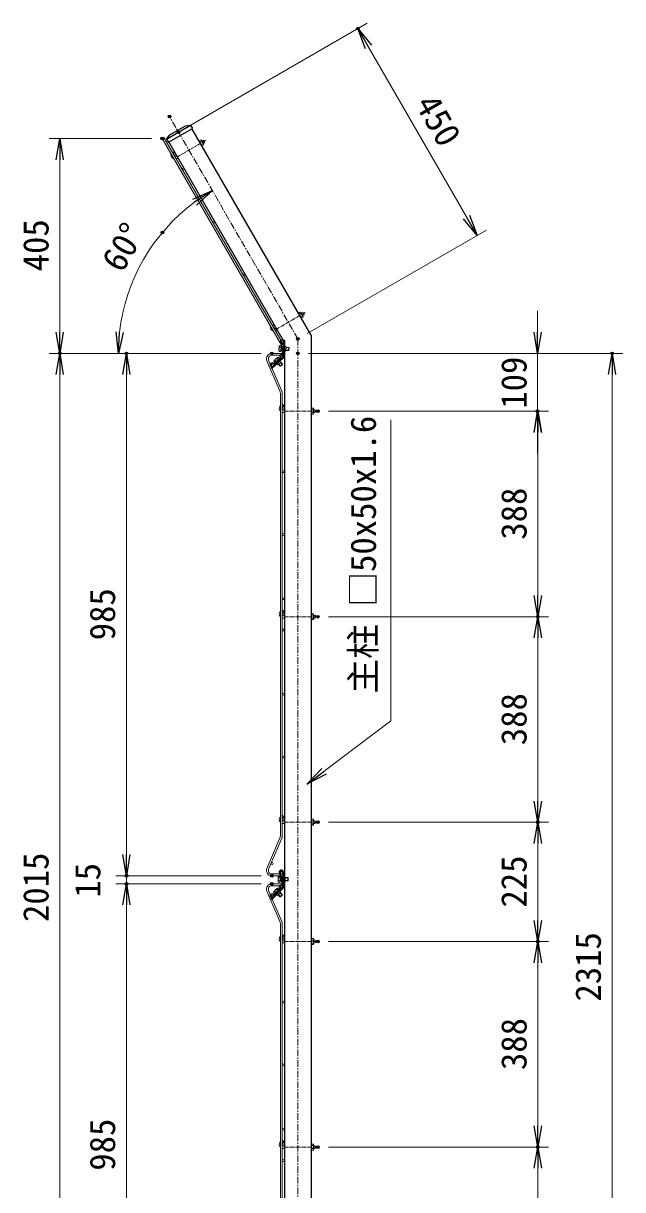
# Model space of a CAD drawing. Units: millimetres, scale not verified. Extents: x -4200 to 4200, y -2970 to 2970.
# Drawn here: x -519 to 611, y -1308 to 891 of the extents above; entities that cross this region are included whole.
import ezdxf
from ezdxf.enums import TextEntityAlignment as Align

# ---------------------------------------------------------------- set-up
doc = ezdxf.new("R2010")
doc.units = ezdxf.units.MM
doc.header["$LTSCALE"] = 10
doc.header["$PDMODE"] = 32
doc.header["$PDSIZE"] = 5
for name, pattern in [('USER1', [2, 1.25, -0.25, 0.25, -0.25]), ('USER2', [0.375, 0.25, -0.125]), ('USER3', [1.125, 0.75, -0.125, 0.125, -0.125])]:
    doc.linetypes.add(name, pattern=pattern)
for name, color, linetype, lineweight in [('0-2_D-BMK', 2, 'USER1', 13), ('0-3_D-STR2', 7, 'Continuous', 9), ('0-4_D-STR-DIM', 7, 'Continuous', 13), ('0-5_0', 7, 'Continuous', 25), ('0-7_D-STR-TXT', 7, 'Continuous', 13), ('0-8_D-STR3', 3, 'Continuous', 13), ('0-9_D-STR1', 1, 'Continuous', 25)]:
    doc.layers.add(name, color=color, linetype=linetype, lineweight=lineweight)
doc.layers.add('0-6_DEFPOINTS', color=7, linetype='Continuous')
doc.styles.add('ＭＳ ゴシック', font='')
doc.styles.get('ＭＳ ゴシック').set_extended_font_data('MS Gothic')

# ---------------------------------------------------------------- blocks, each defined once
blk = doc.blocks.new('_OPEN')
at = {"layer": '0-5_0'}
blk.add_line((0, 0), (-10, 0), dxfattribs=at)
blk.add_lwpolyline([(-10, 1.667), (0, 0), (-10, -1.667)], dxfattribs=at)

msp = doc.modelspace()

# ---------------------------------------------------------------- linework, layer by layer
at = {"layer": '0-2_D-BMK'}
for q in [(-242.92, 715.62), (-1.02, -2080.1)]:
    msp.add_line((-1.02, 296.63), q, dxfattribs=at)
at = {"layer": '0-2_D-BMK', "linetype": 'USER3'}
for p, q in [((-229.38, 639.36), (-174.1, 671.28)), ((-42.61, 314.18), (12.66, 346.09)), ((-27.42, 160.2), (36.42, 160.2)), ((-27.42, -227.3), (36.42, -227.3)), ((-27.42, -614.8), (36.42, -614.8)), ((-27.42, -839.8), (36.42, -839.8)), ((-27.42, -1227.3), (36.42, -1227.3))]:
    msp.add_line(p, q, dxfattribs=at)
at = {"layer": '0-3_D-STR2'}
for p, q in [((-253.67, 676.14), (-256.79, 674.34)), ((-256.79, 674.34), (-31.79, 284.63)), ((-253.67, 676.14), (-28.67, 286.43)), ((-31.79, 284.63), (-28.67, 286.43)), ((-28.52, 269.2), (-50.32, 269.2)), ((-28.52, 265.6), (-50.32, 265.6)), ((-28.52, 265.6), (-28.52, 269.2)), ((-28.52, 265.6), (-28.52, 269.2)), ((-59.52, 255.29), (-34.62, 196.64)), ((-56.21, 256.7), (-31.31, 198.04)), ((-34.12, -640.74), (-34.12, 194.14)), ((-30.52, -640.74), (-30.52, 194.14)), ((-59.52, -701.9), (-34.62, -643.24)), ((-56.21, -703.3), (-31.31, -644.65)), ((-28.52, -712.2), (-50.32, -712.2)), ((-28.52, -715.8), (-50.32, -715.8)), ((-28.52, -712.2), (-28.52, -715.8)), ((-59.52, -744.71), (-34.62, -803.36)), ((-56.21, -743.3), (-31.31, -801.96)), ((-28.52, -730.8), (-50.32, -730.8)), ((-28.52, -734.4), (-50.32, -734.4)), ((-28.52, -734.4), (-28.52, -730.8)), ((-34.12, -1640.74), (-34.12, -805.86)), ((-30.52, -1640.74), (-30.52, -805.86))]:
    msp.add_line(p, q, dxfattribs=at)
for centre in [(-232.11, 642.4), (-217.11, 616.42), (-159.61, 516.83), (-102.11, 417.24), (-44.61, 317.64), (-29.61, 291.66), (-32.02, 263.8), (-49.78, 246.17), (-28.72, 164.63), (-28.72, 46.15), (-28.72, -72.35), (-28.72, -193.35), (-28.72, -222.87), (-28.72, -252.35), (-28.72, -373.52), (-28.72, -492.16), (-28.72, -610.4), (-49.78, -692.78), (-32.02, -710.4), (-32.02, -736.2), (-49.78, -753.83), (-28.72, -835.37), (-28.72, -953.85), (-28.72, -1072.35), (-28.72, -1193.35), (-28.72, -1222.87), (-28.72, -1252.35)]:
    msp.add_circle(centre, 1.8, dxfattribs=at)
for centre, radius, start, end in [((-50.32, 259.2), 10, 90, 203), ((-50.32, 259.2), 6.4, 90, 203), ((-40.52, 194.14), 10, 0, 23), ((-40.52, 194.14), 6.4, 0, 23), ((-40.52, -640.74), 6.4, 337, 0), ((-40.52, -640.74), 10, 337, 0), ((-50.32, -705.8), 10, 157, 270), ((-50.32, -705.8), 6.4, 157, 270), ((-50.32, -740.8), 10, 90, 203), ((-50.32, -740.8), 6.4, 90, 203), ((-40.52, -805.86), 6.4, 0, 23), ((-40.52, -805.86), 10, 0, 23)]:
    msp.add_arc(centre, radius, start, end, dxfattribs=at)
at = {"layer": '0-4_D-STR-DIM'}
for p, q in [((-208.7, 696.34), (129.29, 891.48)), ((316.97, 526.41), (131.97, 846.84)), ((-276.79, 674.34), (-470.04, 674.34)), ((-450.04, 634.34), (-450.04, 309.2)), ((16.3, 306.63), (354.29, 501.76)), ((450.99, 309.2), (450.99, 349.2)), ((-70.32, 269.2), (-470.04, 269.2)), ((-70.32, 269.2), (-470.04, 269.2)), ((-70.32, 269.2), (-359.52, 269.2)), ((-70.32, 269.2), (-344.5, 269.2)), ((18.98, 269.2), (611.34, 269.2)), ((18.98, 269.2), (470.99, 269.2)), ((450.99, 269.2), (450.99, 160.2)), ((-450.04, 229.2), (-450.04, -1705.8)), ((-324.5, -675.8), (-324.5, 229.2)), ((591.34, -2005.8), (591.34, 229.2)), ((56.42, 160.2), (471.34, 160.2)), ((56.42, 160.2), (470.99, 160.2)), ((450.99, 120.2), (450.99, 80.2)), ((451.34, 120.2), (451.34, -187.3)), ((56.42, -227.3), (471.34, -227.3)), ((56.42, -227.3), (471.34, -227.3)), ((451.34, -267.3), (451.34, -574.8)), ((56.42, -614.8), (471.34, -614.8)), ((56.42, -614.8), (471.34, -614.8)), ((-324.5, -675.8), (-324.5, -635.8)), ((451.34, -654.8), (451.34, -799.8)), ((-70.32, -715.8), (-344.5, -715.8)), ((-70.32, -715.8), (-344.5, -715.8)), ((-324.5, -730.8), (-324.5, -715.8)), ((-70.32, -730.8), (-344.5, -730.8)), ((-70.32, -730.8), (-344.5, -730.8)), ((-324.5, -1675.8), (-324.5, -770.8)), ((-324.5, -770.8), (-324.5, -810.8)), ((56.42, -839.8), (471.34, -839.8)), ((56.42, -839.8), (471.34, -839.8)), ((451.34, -879.8), (451.34, -1187.3)), ((56.42, -1227.3), (471.34, -1227.3)), ((56.42, -1227.3), (471.34, -1227.3)), ((451.34, -1267.3), (451.34, -1574.8))]:
    msp.add_line(p, q, dxfattribs=at)
msp.add_arc((14.82, 269.2), 354.34, 126.47125, 173.52875, dxfattribs=at)
at = {"layer": '0-6_DEFPOINTS'}
for p in [(111.97, 881.48), (-242.92, 715.62), (-226.02, 686.34), (-256.79, 674.34), (-256.62, 496.96), (-1.02, 296.63), (-1.02, 296.63), (-450.04, 269.2), (-324.5, 269.2), (-50.32, 269.2), (-50.32, 269.2), (-50.32, 269.2), (-28.52, 269.2), (-1.02, 269.2), (591.34, 269.2), (36.42, 160.2), (450.99, 160.2), (36.42, -227.3), (451.34, -227.3), (36.42, -614.8), (451.34, -614.8), (-324.5, -715.8), (-50.32, -715.8), (-324.5, -730.8), (-50.32, -730.8), (36.42, -839.8), (36.42, -839.8), (451.34, -839.8), (36.42, -1227.3), (451.34, -1227.3)]:
    msp.add_point(p, dxfattribs=at)
at = {"layer": '0-7_D-STR-TXT'}
msp.add_lwpolyline([(174.32, 143.84), (174.32, -423.32), (17.64, -541.82)], dxfattribs=at)
at = {"layer": '0-8_D-STR3'}
for p, q in [((-184.04, 671.92), (-187.63, 669.85)), ((-182.66, 669.52), (-186.25, 667.46)), ((-179.9, 664.74), (-183.48, 662.67)), ((-182.93, 670.98), (-178.68, 663.62)), ((-178.52, 662.35), (-182.1, 660.28)), ((-179.55, 665.13), (-176.86, 666.68)), ((-234.74, 648.64), (-238.03, 649.05)), ((-235.27, 644.27), (-234.74, 648.64)), ((-228.86, 636.66), (-226.87, 637.81)), ((3.44, 347.19), (-0.15, 345.12)), ((4.82, 344.8), (1.24, 342.73)), ((7.58, 340.01), (4, 337.94)), ((4.55, 346.26), (8.8, 338.9)), ((8.96, 337.62), (5.38, 335.55)), ((7.93, 340.4), (10.62, 341.95)), ((-47.24, 323.88), (-50.53, 324.29)), ((-47.77, 319.51), (-47.24, 323.88)), ((-43.96, 316.41), (-41.97, 317.56)), ((-41.36, 311.9), (-39.37, 313.05)), ((-34.06, 291.24), (-29.8, 270.63)), ((-32.46, 291.16), (-28.28, 270.95)), ((-27.26, 290.92), (-28.57, 263.27)), ((-25.67, 290.84), (-26.97, 263.22)), ((-36.53, 282.39), (-36.92, 274.22)), ((-36.62, 272.85), (-32.98, 272.67)), ((-32.86, 275.4), (-36.49, 275.57)), ((-32.6, 280.84), (-36.23, 281.01)), ((-32.47, 283.56), (-36.1, 283.73)), ((-32.98, 272.67), (-32.47, 283.56)), ((-30.71, 275.02), (-32.87, 275.12)), ((-30.83, 275.63), (-32.84, 275.72)), ((-31.83, 280.48), (-32.62, 280.52)), ((-31.96, 281.09), (-32.59, 281.12)), ((-27.74, 280.89), (-30.36, 281.01)), ((-27.76, 280.29), (-30.24, 280.4)), ((-29.8, 270.63), (-28.28, 270.95)), ((-27.99, 275.49), (-29.23, 275.55)), ((-28.02, 274.89), (-29.11, 274.94)), ((-28.7, 266.69), (-29.1, 265.24)), ((-23.12, 281.67), (-24.58, 281.74)), ((-18.49, 274.44), (-23.45, 274.68)), ((-17.86, 275.01), (-23.42, 275.28)), ((-17.63, 279.81), (-23.2, 280.07)), ((-18.2, 280.44), (-23.17, 280.67)), ((-18.2, 280.44), (-18.49, 274.44)), ((-17.86, 275.01), (-18.49, 274.44)), ((-17.63, 279.81), (-18.2, 280.44)), ((-17.63, 279.81), (-17.86, 275.01)), ((-52.5, 245.32), (-50.97, 245.75)), ((-29.3, 261.72), (-51.45, 241.98)), ((-51.45, 241.98), (-50.38, 240.78)), ((-28.21, 260.55), (-50.38, 240.78)), ((-46.53, 254.58), (-44.11, 251.87)), ((-39.65, 261.2), (-45.75, 255.76)), ((-45.61, 250.52), (-34.46, 260.46)), ((-44.55, 249.33), (-33.4, 259.27)), ((-44.49, 256.39), (-42.07, 253.68)), ((-41.21, 252.3), (-40.61, 251.63)), ((-40.77, 252.7), (-40.17, 252.03)), ((-39.53, 259.01), (-40.42, 260.02)), ((-40.19, 259.76), (-38, 257.31)), ((-38.32, 247.56), (-39.29, 248.64)), ((-38.39, 261.83), (-35.97, 259.12)), ((-32.35, 252.88), (-38.32, 247.56)), ((-34.69, 244.99), (-37.57, 248.22)), ((-37.18, 255.9), (-36.58, 255.22)), ((-33.85, 244.94), (-37.13, 248.62)), ((-36.73, 256.29), (-36.14, 255.62)), ((-30.21, 248.98), (-34.69, 244.99)), ((-33.85, 244.94), (-34.69, 244.99)), ((-30.26, 248.13), (-33.85, 244.94)), ((-30.26, 248.13), (-33.54, 251.81)), ((-32.35, 252.88), (-33.32, 253.96)), ((-30.21, 248.98), (-33.1, 252.21)), ((-30.26, 248.13), (-30.21, 248.98)), ((-29.3, 261.72), (-28.21, 260.55)), ((-34.54, 170.09), (-34.12, 170.66)), ((-28.32, 162.8), (-26.02, 162.8)), ((-28.32, 157.6), (-26.02, 157.6)), ((28.12, 165.72), (23.98, 165.72)), ((28.12, 162.96), (23.98, 162.96)), ((28.12, 157.44), (23.98, 157.44)), ((28.12, 154.67), (23.98, 154.67)), ((28.62, 164.36), (28.62, 155.86)), ((28.62, 162.8), (31.72, 162.8)), ((28.62, 157.6), (31.72, 157.6)), ((31.72, 162.8), (31.72, 157.6)), ((-34.54, -217.41), (-34.12, -216.84)), ((-27.42, -216.59), (-30.52, -214.25)), ((-30.39, -220.54), (-27.42, -216.59)), ((-28.32, -224.7), (-26.02, -224.7)), ((-28.32, -229.9), (-26.02, -229.9)), ((28.12, -221.78), (23.98, -221.78)), ((28.12, -224.54), (23.98, -224.54)), ((28.12, -230.06), (23.98, -230.06)), ((28.12, -232.83), (23.98, -232.83)), ((28.62, -223.14), (28.62, -231.64)), ((28.62, -224.7), (31.72, -224.7)), ((28.62, -229.9), (31.72, -229.9)), ((31.72, -224.7), (31.72, -229.9)), ((-34.54, -604.91), (-34.12, -604.34)), ((-27.42, -604.09), (-30.52, -601.75)), ((-30.39, -608.04), (-27.42, -604.09)), ((-28.32, -612.2), (-26.02, -612.2)), ((28.12, -609.28), (23.98, -609.28)), ((28.12, -612.04), (23.98, -612.04)), ((28.62, -610.64), (28.62, -619.14)), ((28.62, -612.2), (31.72, -612.2)), ((31.72, -612.2), (31.72, -617.4)), ((-28.32, -617.4), (-26.02, -617.4)), ((28.12, -617.56), (23.98, -617.56)), ((28.12, -620.33), (23.98, -620.33)), ((28.62, -617.4), (31.72, -617.4)), ((-38.52, -718.19), (-38.52, -726.37)), ((-34.52, -716.83), (-38.16, -716.83)), ((-34.52, -719.55), (-38.16, -719.55)), ((-34.52, -725), (-38.16, -725)), ((-34.52, -727.73), (-34.52, -716.83)), ((-33.9, -719.28), (-34.52, -719.28)), ((-33.74, -719.88), (-34.52, -719.88)), ((-32.51, -724.68), (-34.52, -724.68)), ((-32.36, -725.28), (-34.52, -725.28)), ((-29.67, -719.28), (-32.3, -719.28)), ((-29.67, -719.88), (-32.14, -719.88)), ((-29.67, -724.68), (-30.91, -724.68)), ((-29.67, -725.28), (-30.76, -725.28)), ((-25.1, -718.28), (-25.1, -726.28)), ((-20.12, -719.28), (-25.1, -719.28)), ((-19.52, -719.88), (-25.1, -719.88)), ((-19.52, -724.68), (-25.1, -724.68)), ((-20.12, -725.28), (-25.1, -725.28)), ((-19.52, -719.88), (-20.12, -719.28)), ((-20.12, -719.28), (-20.12, -725.28)), ((-19.52, -724.68), (-20.12, -725.28)), ((-19.52, -719.88), (-19.52, -724.68)), ((-47.2, -746.44), (-44.65, -749.04)), ((-40.64, -739.5), (-46.48, -745.23)), ((-46.1, -750.45), (-35.43, -740)), ((-45.25, -744.53), (-42.71, -747.13)), ((-44.98, -751.59), (-34.31, -741.14)), ((-41.36, -740.72), (-38.81, -743.32)), ((-39.41, -738.81), (-36.87, -741.41)), ((-38.16, -727.73), (-34.52, -727.73)), ((-37.93, -744.69), (-37.3, -745.33)), ((-37.5, -744.27), (-36.87, -744.91)), ((-31.25, -729.62), (-29.75, -729.23)), ((-29.96, -733.51), (-30.3, -734.97)), ((-52.73, -755.97), (-51.23, -755.47)), ((-41.78, -748.46), (-41.16, -749.11)), ((-41.36, -748.04), (-40.73, -748.69)), ((-34.93, -755.47), (-37.96, -752.37)), ((-34.08, -755.47), (-37.53, -751.95)), ((-30.64, -751.27), (-34.93, -755.47)), ((-34.08, -755.47), (-34.93, -755.47)), ((-30.65, -752.12), (-34.1, -748.59)), ((-30.65, -752.12), (-34.08, -755.47)), ((-30.64, -751.27), (-33.67, -748.17)), ((-30.65, -752.12), (-30.64, -751.27)), ((-34.54, -829.91), (-34.12, -829.34)), ((-27.42, -829.09), (-30.52, -826.75)), ((-30.39, -833.04), (-27.42, -829.09)), ((28.12, -834.28), (23.98, -834.28)), ((-28.32, -837.2), (-26.02, -837.2)), ((-28.32, -842.4), (-26.02, -842.4)), ((28.12, -837.04), (23.98, -837.04)), ((28.12, -842.56), (23.98, -842.56)), ((28.12, -845.33), (23.98, -845.33)), ((28.62, -835.64), (28.62, -844.14)), ((28.62, -842.4), (31.72, -842.4)), ((-34.54, -1217.41), (-34.12, -1216.84)), ((-27.42, -1216.59), (-30.52, -1214.25)), ((-30.39, -1220.54), (-27.42, -1216.59)), ((-28.32, -1224.7), (-26.02, -1224.7)), ((-28.32, -1229.9), (-26.02, -1229.9)), ((28.12, -1221.78), (23.98, -1221.78)), ((28.12, -1224.54), (23.98, -1224.54)), ((28.12, -1230.06), (23.98, -1230.06)), ((28.62, -1223.14), (28.62, -1231.64)), ((28.62, -1224.7), (31.72, -1224.7)), ((28.62, -1229.9), (31.72, -1229.9)), ((31.72, -1224.7), (31.72, -1229.9)), ((28.12, -1232.83), (23.98, -1232.83))]:
    msp.add_line(p, q, dxfattribs=at)
at = {"layer": '0-8_D-STR3', "linetype": 'USER2'}
for p, q in [((-35.27, 272.78), (-35.23, 272.78)), ((-35.14, 275.5), (-35.1, 275.5)), ((-34.89, 280.95), (-34.84, 280.95)), ((-34.76, 283.67), (-34.71, 283.67)), ((-45.63, 253.57), (-45.6, 253.54)), ((-43.6, 255.39), (-43.57, 255.35)), ((-39.53, 259.01), (-39.5, 258.98)), ((-37.49, 260.83), (-37.46, 260.79)), ((-44.31, -745.49), (-44.28, -745.53)), ((-38.47, -739.77), (-38.44, -739.81))]:
    msp.add_line(p, q, dxfattribs=at)
at = {"layer": '0-8_D-STR3', "lineweight": 25}
for p, q in [((-36.47, -709.24), (-31.25, -729.62)), ((-34.87, -709.24), (-29.75, -729.23)), ((-29.67, -709.24), (-29.67, -736.91)), ((-28.07, -709.24), (-28.07, -736.89)), ((-25.1, -718.28), (-26.56, -718.28)), ((-30.32, -738.5), (-51.52, -759.26)), ((-29.18, -739.62), (-50.4, -760.4)), ((-32.96, -747.48), (-33.98, -746.43)), ((-30.32, -738.5), (-29.18, -739.62)), ((-25.1, -726.28), (-26.56, -726.28)), ((-51.52, -759.26), (-50.4, -760.4))]:
    msp.add_line(p, q, dxfattribs=at)
at = {"layer": '0-8_D-STR3'}
for points in [[(-182.15, 669.63), (-179.46, 671.19), (-176.86, 666.68)], [(-231.46, 641.17), (-230.68, 641.62), (-229.47, 642.32)], [(5.33, 344.91), (8.02, 346.46), (10.62, 341.95)], [(-23.12, 281.67), (-23.5, 273.68), (-24.96, 273.75)], [(-30.39, 166.96), (-27.42, 170.91), (-30.52, 173.25)], [(-32.96, -747.48), (-38.67, -753.07), (-39.69, -752.03)], [(28.62, -837.2), (31.72, -837.2), (31.72, -842.4)]]:
    msp.add_lwpolyline(points, dxfattribs=at)
for centre, radius, start, end in [((-184.79, 669.89), 2.16, 350.19668, 69.80332), ((-187.67, 663.44), 7.88, 9.48158, 50.51842), ((-180.61, 662.73), 2.13, 349.53759, 70.46241), ((-180.79, 667.41), 4, 349.4584, 70.5416), ((-232.76, 643.42), 7.8, 163.30653, 256.69347), ((-232.76, 643.42), 2.6, 257.69413, 300), ((-232.76, 643.42), 7.8, 287.03459, 300), ((2.69, 345.16), 2.16, 350.19668, 69.80332), ((-0.19, 338.71), 7.88, 9.48158, 50.51842), ((6.87, 338.01), 2.13, 349.53759, 70.46241), ((6.69, 342.69), 4, 349.4584, 70.5416), ((-45.26, 318.66), 7.8, 163.30653, 256.69347), ((-45.26, 318.66), 2.6, 257.69413, 300), ((-45.26, 318.66), 7.8, 287.03459, 300), ((-29.86, 291.04), 4.2, 357.30165, 177.30165), ((-29.86, 291.04), 2.6, 357.30165, 177.30165), ((-34.19, 274.1), 2.73, 147.30165, 207.30165), ((-26.38, 277.82), 10.35, 162.04017, 192.56313), ((-33.81, 282.26), 2.73, 147.30165, 207.30165), ((-31.25, 263.54), 4.05, 50.98813, 218.74162), ((-31.04, 263.51), 2.6, 41.71065, 216.72211), ((-24.94, 272.15), 1.6, 87.30165, 177.30165), ((-24.42, 283.33), 1.6, 177.30165, 267.30165), ((-49.03, 247.57), 4.13, 45.80304, 212.96718), ((-49.03, 247.48), 2.6, 46.6992, 221.71065), ((-45.88, 250.82), 2, 226.6992, 311.71065), ((-43.94, 253.72), 2.73, 101.71065, 161.71065), ((-45.88, 250.82), 0.4, 226.6992, 311.71065), ((-35.81, 250.75), 10.35, 116.44917, 146.97213), ((-40.42, 247.51), 1.6, 41.71065, 131.71065), ((-37.84, 259.16), 2.73, 101.71065, 161.71065), ((-34.73, 260.76), 0.4, 311.71065, 36.72211), ((-32.07, 254.96), 1.6, 131.71065, 221.71065), ((-34.73, 260.76), 2, 311.71065, 36.72211), ((-30.86, 263.4), 2.3, 312.90165, 357.30165), ((-30.86, 263.4), 3.9, 312.90165, 357.30165), ((-28.32, 165.4), 7.8, 143, 221.96156), ((-28.32, 165.4), 2.6, 212.203, 270), ((-28.32, 165.4), 7.8, 253.6171, 270), ((26.46, 164.34), 2.16, 320.19668, 39.80332), ((20.74, 160.2), 7.88, 339.48158, 20.51842), ((26.5, 156.05), 2.13, 319.53759, 40.46241), ((28.68, 160.2), 4, 319.4584, 40.5416), ((-28.32, -222.1), 7.8, 143, 221.96156), ((-28.32, -222.1), 2.6, 143, 147.797), ((-28.32, -222.1), 2.6, 212.203, 270), ((-28.32, -222.1), 7.8, 253.6171, 270), ((26.46, -223.16), 2.16, 320.19668, 39.80332), ((20.74, -227.3), 7.88, 339.48158, 20.51842), ((26.5, -231.45), 2.13, 319.53759, 40.46241), ((28.68, -227.3), 4, 319.4584, 40.5416), ((-28.32, -609.6), 7.8, 143, 221.96156), ((-28.32, -609.6), 2.6, 143, 147.797), ((-28.32, -609.6), 2.6, 212.203, 270), ((26.46, -610.66), 2.16, 320.19668, 39.80332), ((20.74, -614.8), 7.88, 339.48158, 20.51842), ((28.68, -614.8), 4, 319.4584, 40.5416), ((-28.32, -609.6), 7.8, 253.6171, 270), ((26.5, -618.95), 2.13, 319.53759, 40.46241), ((-35.8, -718.19), 2.73, 150, 210), ((-28.17, -722.28), 10.35, 164.73852, 195.26148), ((-35.8, -726.37), 2.73, 150, 210), ((-26.47, -716.68), 1.6, 180, 270), ((-44.57, -747.17), 2.73, 104.409, 164.409), ((-36.32, -749.76), 10.35, 119.14752, 149.67048), ((-38.73, -741.45), 2.73, 104.409, 164.409), ((-32.36, -736.77), 4.05, 53.68647, 221.43997), ((-35.71, -739.71), 0.4, 314.409, 39.42046), ((-32.15, -736.79), 2.6, 44.409, 219.42046), ((-35.71, -739.71), 2, 314.409, 39.42046), ((-26.47, -727.87), 1.6, 90, 180), ((-49.37, -753.56), 4.13, 48.50138, 215.66553), ((-49.37, -753.65), 2.6, 49.39754, 224.409), ((-46.38, -750.16), 2, 229.39754, 314.409), ((-46.38, -750.16), 0.4, 229.39754, 314.409), ((-28.32, -834.6), 7.8, 143, 221.96156), ((26.46, -835.66), 2.16, 320.19668, 39.80332), ((-28.32, -834.6), 2.6, 212.203, 270), ((-28.32, -834.6), 7.8, 253.6171, 270), ((20.74, -839.8), 7.88, 339.48158, 20.51842), ((26.5, -843.95), 2.13, 319.53759, 40.46241), ((28.68, -839.8), 4, 319.4584, 40.5416), ((-28.32, -1222.1), 7.8, 143, 221.96156), ((-28.32, -1222.1), 2.6, 143, 147.797), ((-28.32, -1222.1), 2.6, 212.203, 270), ((-28.32, -1222.1), 7.8, 253.6171, 270), ((26.46, -1223.16), 2.16, 320.19668, 39.80332), ((20.74, -1227.3), 7.88, 339.48158, 20.51842), ((26.5, -1231.45), 2.13, 319.53759, 40.46241), ((28.68, -1227.3), 4, 319.4584, 40.5416)]:
    msp.add_arc(centre, radius, start, end, dxfattribs=at)
at = {"layer": '0-8_D-STR3', "lineweight": 25}
for centre, radius, start, end in [((-32.27, -709.24), 4.2, 0, 180), ((-32.27, -709.24), 2.6, 0, 180), ((-32.78, -745.38), 1.6, 134.409, 224.409), ((-31.97, -736.89), 2.3, 315.6, 0), ((-31.97, -736.89), 3.9, 315.6, 0), ((-40.77, -753.21), 1.6, 44.409, 134.409)]:
    msp.add_arc(centre, radius, start, end, dxfattribs=at)
at = {"layer": '0-9_D-STR1'}
for p, q in [((-248.71, 673.24), (-203.33, 699.44)), ((-245.21, 667.18), (-199.83, 693.38)), ((-242.74, 681.3), (-213.29, 698.3)), ((-213.29, 698.3), (-203.33, 699.44)), ((-203.33, 699.44), (-199.83, 693.38)), ((23.98, 303.33), (-201.02, 693.04)), ((-248.71, 673.24), (-242.74, 681.3)), ((-248.71, 673.24), (-245.21, 667.18)), ((-26.02, 289.93), (-244.32, 668.04)), ((-26.02, 289.93), (-26.02, -2045.8)), ((23.98, 303.33), (23.98, -2045.8))]:
    msp.add_line(p, q, dxfattribs=at)

# ---------------------------------------------------------------- block references
at = {"layer": '0-4_D-STR-DIM', "xscale": 4, "yscale": 4}
for p, rotation in [((111.97, 881.48), 120), ((-450.04, 674.34), 90), ((-162.35, 576.07), 33.23563), ((336.97, 491.76), 300), ((-450.04, 269.2), 270), ((-339.52, 269.2), 266.76437), ((450.99, 269.2), 270), ((-450.04, 269.2), 90), ((-324.5, 269.2), 90), ((591.34, 269.2), 90), ((450.99, 160.2), 90), ((451.34, 160.2), 90), ((451.34, -227.3), 270), ((451.34, -227.3), 90), ((451.34, -614.8), 270), ((451.34, -614.8), 90), ((-324.5, -715.8), 270), ((-324.5, -715.8), 270), ((-324.5, -730.8), 90), ((-324.5, -730.8), 90), ((451.34, -839.8), 270), ((451.34, -839.8), 90), ((451.34, -1227.3), 270), ((451.34, -1227.3), 90)]:
    msp.add_blockref('_OPEN', p, dxfattribs=dict(at, rotation=rotation))
at = {"layer": '0-7_D-STR-TXT', "xscale": 4, "yscale": 4, "rotation": 217.09905}
msp.add_blockref('_OPEN', (16.04, -543.02), dxfattribs=at)

# ---------------------------------------------------------------- texts
at = {"layer": '0-4_D-STR-DIM', "style": 'ＭＳ ゴシック'}
for s, rotation, p in [('450', 300, (206.07, 732)), ('405', 90, (-456.78, 423.92)), ('60°', 60, (-319.92, 411.59)), ('109', 90, (444.59, 164.91)), ('388', 90, (444.59, -82.05)), ('985', 90, (-331.25, -271.78)), ('388', 90, (444.59, -469.55)), ('2015', 90, (-456.78, -802.9)), ('225', 90, (444.59, -775.65)), ('15', 90, (-359.25, -757.05)), ('2315', 90, (584.59, -952.9)), ('388', 90, (444.59, -1082.05)), ('985', 90, (-331.25, -1271.78))]:
    msp.add_text(s, height=48.09, rotation=rotation, dxfattribs=at).set_placement(p, align=Align.BOTTOM_LEFT)
at = {"layer": '0-7_D-STR-TXT', "style": 'ＭＳ ゴシック'}
msp.add_text('主柱 □50x50x1.6', height=48.09, rotation=90, dxfattribs=at).set_placement((160.59, -372.4), align=Align.BOTTOM_LEFT)

doc.saveas('drawing.dxf')
